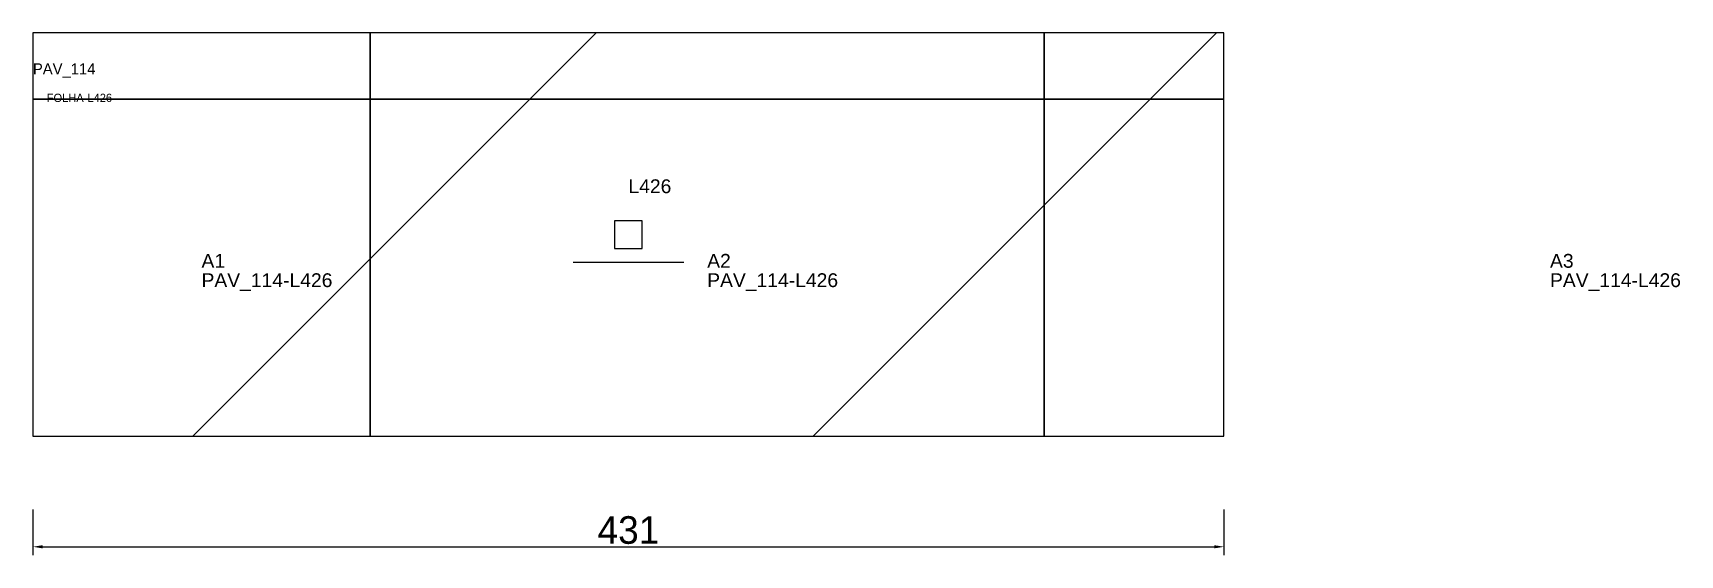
# Model space of a CAD drawing. Header units: metres. Extents: x 222 to 818, y 12 to 202.
import ezdxf

# ---------------------------------------------------------------- set-up
doc = ezdxf.new("R2010")
doc.units = ezdxf.units.M
for name, color, linetype in [('3', 3, 'CONTINUOUS'), ('AUX00', 7, 'CONTINUOUS'), ('COTA', 241, 'CONTINUOUS'), ('FOLHA', 255, 'CONTINUOUS'), ('Hachura', 251, 'CONTINUOUS'), ('NOMENCLATURA', 7, 'CONTINUOUS'), ('Nível', 160, 'CONTINUOUS'), ('Painéis', 200, 'CONTINUOUS'), ('Pilares', 5, 'CONTINUOUS'), ('SARR_2.2x7', 40, 'CONTINUOUS')]:
    doc.layers.add(name, color=color, linetype=linetype)
doc.styles.add('ARIAL', font='Arial.ttf')
doc.styles.add('STR_STANDARD', font='arial.ttf')
doc.dimstyles.new('EZ DXF', dxfattribs={"dimtxt": 10, "dimasz": 3.5, "dimexe": 3, "dimexo": 1.5, "dimgap": 1, "dimtad": 1, "dimdec": 1, "dimdsep": 46, "dimcen": 2.5, "dimazin": 3, "dimtfac": 1, "dimtmove": 0, "dimatfit": 3})

msp = doc.modelspace()

# ---------------------------------------------------------------- hatches: boundary and pattern name
at = {"layer": 'Hachura'}
h = msp.add_hatch(dxfattribs=at)
h.set_pattern_fill('ANSI31', scale=50)
h.paths.add_polyline_path([(222.2, 201.5), (222.2, 55.5), (653.2, 55.5), (653.2, 201.5)])
h = msp.add_hatch(dxfattribs=at)
h.set_pattern_fill('ANSI31', scale=50)
h.paths.add_polyline_path([(222.2, 201.5), (222.2, 55.5), (653.2, 55.5), (653.2, 201.5)])

# ---------------------------------------------------------------- linework, layer by layer
at = {"layer": '3'}
for points in [[(344.2, 55.5), (344.2, 201.5)], [(344.2, 55.5), (344.2, 201.5)], [(588.2, 55.5), (588.2, 201.5)], [(588.2, 55.5), (588.2, 201.5)], [(222.2, 177.5), (653.2, 177.5)], [(222.2, 177.5), (653.2, 177.5)]]:
    msp.add_lwpolyline(points, close=True, dxfattribs=at)
at = {"layer": 'Painéis', "color": 200}
for p, q in [((222.2, 201.5), (222.2, 55.5)), ((653.2, 201.5), (222.2, 201.5)), ((222.2, 201.5), (222.2, 55.5)), ((653.2, 201.5), (222.2, 201.5)), ((653.2, 55.5), (653.2, 201.5)), ((653.2, 55.5), (653.2, 201.5)), ((222.2, 55.5), (653.2, 55.5)), ((222.2, 55.5), (653.2, 55.5))]:
    msp.add_line(p, q, dxfattribs=at)
at = {"layer": 'Pilares'}
msp.add_lwpolyline([(432.7, 123.5), (442.7, 123.5), (442.7, 133.5), (432.7, 133.5)], close=True, dxfattribs=at)
msp.add_lwpolyline([(432.7, 123.5), (442.7, 123.5), (442.7, 133.5), (432.7, 133.5)], close=True, dxfattribs=at)
at = {"layer": 'SARR_2.2x7'}
msp.add_line((417.7, 118.5), (457.7, 118.5), dxfattribs=at)
msp.add_line((417.7, 118.5), (457.7, 118.5), dxfattribs=at)

# ---------------------------------------------------------------- texts
at = {"layer": '3', "style": 'STR_STANDARD'}
for s, p in [('A1', (283.2, 116.5)), ('A1', (283.2, 116.5)), ('A2', (466.2, 116.5)), ('A2', (466.2, 116.5)), ('A3', (771.2, 116.5)), ('A3', (771.2, 116.5))]:
    msp.add_text(s, height=5, dxfattribs=at).set_placement(p)
at = {"layer": 'AUX00', "style": 'STR_STANDARD'}
for p in [(283.2, 109.5), (283.2, 109.5), (466.2, 109.5), (466.2, 109.5), (771.2, 109.5), (771.2, 109.5)]:
    msp.add_text('PAV_114-L426', height=5, dxfattribs=at).set_placement(p)
at = {"layer": 'FOLHA'}
msp.add_text('FOLHA-L426', height=3, dxfattribs=at).set_placement((227.2, 176.5))
msp.add_text('FOLHA-L426', height=3, dxfattribs=at).set_placement((227.2, 176.5))
at = {"layer": 'NOMENCLATURA', "insert": (437.7, 148.5), "char_height": 5, "attachment_point": 1, "style": 'ARIAL'}
msp.add_mtext('L426', dxfattribs=at)
msp.add_mtext('L426', dxfattribs=at)
at = {"layer": 'Nível'}
msp.add_text('PAV_114', height=4, dxfattribs=at).set_placement((222.2, 186.5))
msp.add_text('PAV_114', height=4, dxfattribs=at).set_placement((222.2, 186.5))

# ---------------------------------------------------------------- dimensions: what is measured, and where the dimension line sits
at = {"layer": 'COTA'}
msp.add_linear_dim(base=(222.2, 15.5), p1=(222.2, 30.5), p2=(653.2, 30.5), dimstyle='EZ DXF', dxfattribs=at).render()
msp.add_linear_dim(base=(222.2, 15.5), p1=(222.2, 30.5), p2=(653.2, 30.5), dimstyle='EZ DXF', dxfattribs=at).render()

doc.saveas('drawing.dxf')
